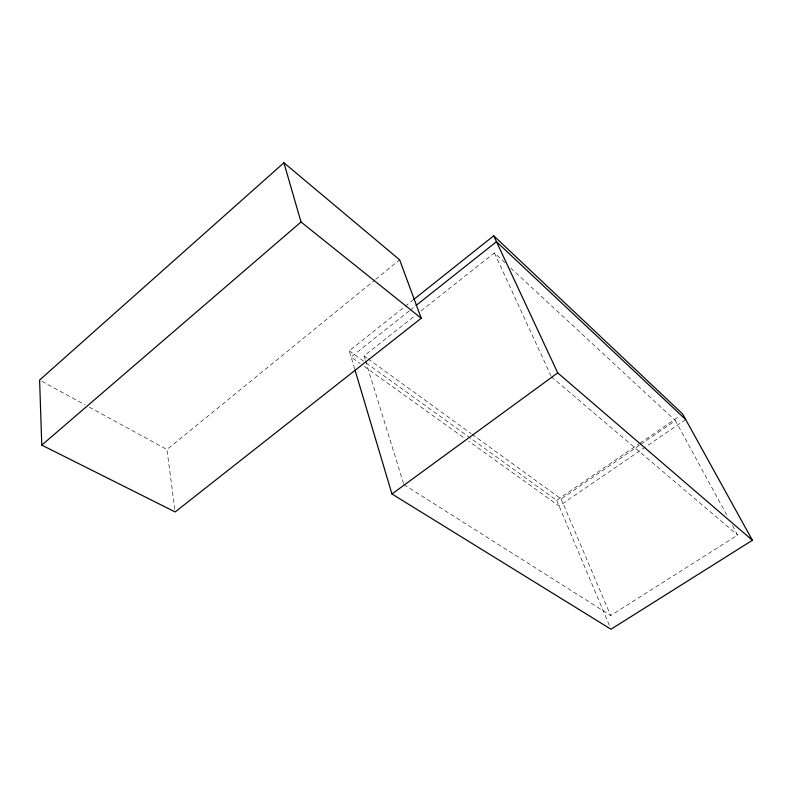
<?xml version="1.0" encoding="UTF-8"?>
<svg xmlns="http://www.w3.org/2000/svg" width="792" height="792" viewBox="0 0 792 792"><rect width="100%" height="100%" fill="white"/><g stroke="black" fill="none" stroke-linecap="round" stroke-linejoin="round"><path stroke-width="0.59" stroke-dasharray="3.96 2.97" d="M174.844 509.513L166.934 449.519L374.735 280.12M375.695 279.338L399.633 259.825M354.638 368.825L349.272 350.807L404.158 307.098M405.118 306.336L412.82 300.198M409.256 310.88L351.123 357.014L360.162 363.498M410.226 310.118L415.077 306.266M365.142 359.449L364.043 355.905L415.216 315.473M421.017 310.9L494.396 252.915L505.256 262.984M349.272 350.807L556.697 500.336L638.946 443.906M639.966 443.203L679.566 416.038M472.091 434.333L561.132 498.96L639.698 445.094M640.728 444.401L675.418 420.621L727.076 515.642M685.684 419.512L559.102 506.038L468.676 441.243M403.87 484.615L610.682 615.533L737.639 535.075L732.362 525.353M41.758 381.239L84.922 404.781M89.239 407.137L166.934 449.519M364.181 366.379L464.656 438.372M364.043 355.905L367.043 358.083M368.042 358.806L471.091 433.6M551.41 376.804L737.639 535.075M510.692 268.013L675.418 420.621M494.396 252.915L550.895 375.685M561.132 498.96L610.682 615.533M556.697 500.336L609.563 625.838M365.508 360.627L403.504 483.437"/><path stroke-width="1.19" d="M283.922 162.776L39.6 380.061L41.778 445.124L175.161 511.959L421.225 318.245L399.633 259.825L283.922 162.776L301.019 221.998L421.225 318.245M41.778 445.124L301.019 221.998M413.79 299.425L493.713 235.778L682.615 413.949L752.4 540.283L610.988 629.224L391.951 493.98L354.994 370.003M416.038 305.504L496.465 241.689L685.684 419.512M391.951 493.98L557.726 372.883L752.4 540.283M493.713 235.778L557.726 372.883"/></g></svg>
